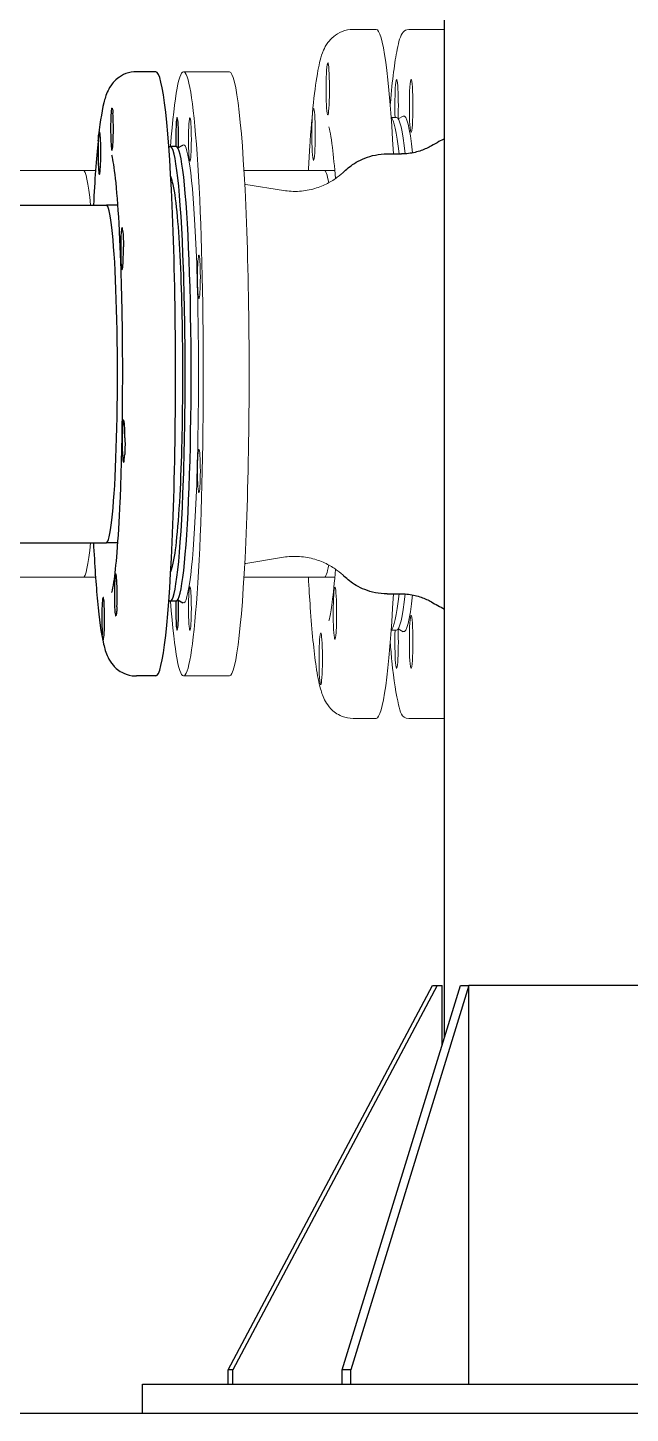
# Model space of a CAD drawing. Header units: millimetres. Extents: x 0 to 100323, y 0 to 59400.
# Drawn here: x 61536 to 62159, y 45945 to 47378 of the extents above; entities that cross this region are included whole.
import ezdxf

# ---------------------------------------------------------------- set-up
doc = ezdxf.new("R2010")
doc.units = ezdxf.units.MM
doc.header["$LTSCALE"] = 100
doc.layers.add('P_Biomass (BM)', color=150, linetype='Continuous', lineweight=18, true_color=0x007fff)
doc.layers.add('Visible', color=7, linetype='Continuous', lineweight=25)

msp = doc.modelspace()

# ---------------------------------------------------------------- linework, layer by layer
at = {"layer": 'P_Biomass (BM)'}
for p, q in [((61896.2, 47376.7), (61872.5, 47376.7)), ((61929.9, 47376.7), (61967, 47376.7)), ((61697, 47333), (61744.4, 47333)), ((61917.4, 47285.5), (61911.7, 47285.5)), ((61919.1, 47284.1), (61924.2, 47287.1)), ((61442.3, 47230.8), (61593.1, 47230.8)), ((61593.1, 47230.8), (61606, 47230.8)), ((61759.5, 47230.8), (61842.5, 47230.8)), ((61853.4, 47230.8), (61842.5, 47230.8)), ((61800.3, 47210.2), (61761.3, 47216.5)), ((61800.3, 46830.8), (61761.3, 46824.4)), ((61442.3, 46810.1), (61593.1, 46810.1)), ((61593.1, 46810.1), (61606, 46810.1)), ((61759.5, 46810.1), (61842.5, 46810.1)), ((61853.4, 46810.1), (61842.5, 46810.1)), ((61917.4, 46755.5), (61911.7, 46755.5)), ((61919.1, 46756.8), (61924.2, 46753.8)), ((61697, 46708), (61744.4, 46708)), ((61896.2, 46664.2), (61872.5, 46664.2)), ((61929.9, 46664.2), (61967, 46664.2))]:
    msp.add_line(p, q, dxfattribs=at)
for centre, major_axis, start_param, end_param in [((61896.2, 47020.5), (0, 356.3), 5.405062, 6.283185), ((61697, 47020.5), (0, -312.5), 5.56348, 10.144483), ((61744.4, 47020.5), (0, -312.5), 0, 3.141593), ((61846.2, 47315.3), (0, -26.9), 3.181888, 9.014097), ((61917.4, 47297.6), (0, 27.5), 4.210615, 8.312168), ((61831.5, 47268), (0, 26.9), 0.825694, 6.657903), ((61911.1, 47020.5), (0, 265), 5.744708, 6.247458), ((61917.4, 47020.5), (0, 265), 5.745502, 6.283185), ((61924.9, 47020.5), (0, 266.8), 5.740852, 6.321042), ((61697, 47020.5), (0, 236.8), 3.103736, 6.321042), ((61593.1, 47020.5), (0, 210.4), 5.691614, 6.283185), ((61593.1, 47020.5), (0, 210.4), 5.691614, 6.283185), ((61842.5, 47020.5), (0, 210.4), 5.933756, 6.283185), ((61842.5, 47020.5), (0, 210.4), 5.933872, 6.283802), ((61593.1, 47020.5), (0, -210.4), 0, 0.591571), ((61593.1, 47020.5), (0, -210.4), 0, 0.591571), ((61842.5, 47020.5), (0, -210.4), 0, 0.34943), ((61842.5, 47020.5), (0, -210.4), 6.282568, 6.632498), ((61853.6, 46772.9), (0, -26.9), 0.825694, 6.657903), ((61896.2, 47020.5), (0, -356.3), 0, 0.878123), ((61911.1, 47020.5), (0, -265), 0.035727, 0.538477), ((61917.4, 47020.5), (0, -265), 0, 0.537683), ((61924.9, 47020.5), (0, -266.8), 6.245328, 6.825519), ((61838.9, 46725.6), (0, 26.9), 3.181888, 9.014097), ((61917.4, 46743.3), (0, -27.5), 4.254203, 8.355756)]:
    msp.add_ellipse(centre, major_axis=major_axis, ratio=0.065414, start_param=start_param, end_param=end_param, dxfattribs=at)
for centre, major_axis in [((61932.4, 47297.6), (0, 27.5)), ((61703.6, 47263), (0, 22.5)), ((61712.9, 47120.9), (0, -22.5)), ((61712.9, 46920), (0, -22.5)), ((61703.6, 46777.9), (0, -22.5)), ((61932.4, 46743.3), (0, -27.5))]:
    msp.add_ellipse(centre, major_axis=major_axis, ratio=0.065414, dxfattribs=at)
for points, knots in [([(61872.5, 47376.7), (61868.4, 47376.7), (61864.4, 47375.9), (61857.5, 47373.2), (61854.6, 47371.3), (61849.6, 47367.2), (61847.8, 47365.1), (61844.1, 47360.1), (61842.9, 47357.5), (61838.7, 47348), (61837.5, 47342), (61832.6, 47316), (61829.9, 47289.6), (61827.1, 47247.5), (61826.6, 47239.3), (61826.1, 47230.8)], [3.7194843, 3.7194843, 3.7194843, 3.7194843, 3.7447779, 3.7447779, 3.7726687, 3.7726687, 3.8082945, 3.8082945, 3.8670574, 3.8670574, 4.0525203, 4.0525203, 4.4955682, 4.4955682, 4.5960073, 4.5960073, 4.5960073, 4.5960073]), ([(61929.9, 47376.7), (61927.3, 47376.7), (61925.4, 47375.2), (61920.9, 47369.9), (61919.7, 47364.5), (61915.4, 47343.3), (61913, 47324.6), (61910.9, 47299.8), (61910.8, 47299), (61910.8, 47298.2)], [4.712389, 4.712389, 4.712389, 4.712389, 4.7891016, 4.7891016, 5.0239375, 5.0239375, 5.3621125, 5.3621125, 5.3731517, 5.3731517, 5.3731517, 5.3731517]), ([(61846.1, 47342.2), (61846.1, 47342.2), (61846.2, 47342.2), (61846.4, 47342.1), (61846.5, 47341.7), (61846.7, 47340.7), (61846.8, 47340.3), (61846.9, 47340)], [-2.1952792, -2.1952792, -2.1952792, -2.1952792, -2.0993492, -2.0993492, -1.8229843, -1.8229843, -1.7097702, -1.7097702, -1.7097702, -1.7097702]), ([(61830.2, 47286.2), (61830.2, 47286.8), (61830.2, 47287.4), (61830.4, 47289.5), (61830.5, 47290.8), (61830.7, 47292.3), (61830.8, 47292.7), (61830.8, 47293)], [-2.1952792, -2.1952792, -2.1952792, -2.1952792, -2.0993492, -2.0993492, -1.8229843, -1.8229843, -1.7097702, -1.7097702, -1.7097702, -1.7097702]), ([(61854.1, 47222.4), (61853.2, 47234.9), (61852.1, 47245.8), (61849.7, 47265.9), (61847.9, 47274.2), (61847.4, 47275.9), (61847.4, 47276), (61847.4, 47276)], [3.0061281, 3.0061281, 3.0061281, 3.0061281, 3.2247847, 3.2247847, 3.5112062, 3.5112062, 3.5357341, 3.5357341, 3.5357341, 3.5357341]), ([(61863.3, 47229.9), (61861.3, 47228), (61858.9, 47225.9), (61853.2, 47221.6), (61849.9, 47219.5), (61842.1, 47215.5), (61837.7, 47213.6), (61827.8, 47210.7), (61822.4, 47209.7), (61811.3, 47209), (61805.6, 47209.3), (61800.3, 47210.2)], [4.64882953, 4.64882953, 4.64882953, 4.64882953, 4.66366365, 4.66366365, 4.67849777, 4.67849777, 4.69333188, 4.69333188, 4.708166, 4.708166, 4.72300012, 4.72300012, 4.72300012, 4.72300012]), ([(61800.3, 46830.8), (61805.6, 46831.6), (61811.3, 46831.9), (61822.4, 46831.2), (61827.8, 46830.2), (61837.7, 46827.3), (61842.1, 46825.5), (61849.9, 46821.4), (61853.2, 46819.3), (61858.9, 46815), (61861.3, 46813), (61863.3, 46811)], [1.56018519, 1.56018519, 1.56018519, 1.56018519, 1.5750193, 1.5750193, 1.58985342, 1.58985342, 1.60468754, 1.60468754, 1.61952166, 1.61952166, 1.63435578, 1.63435578, 1.63435578, 1.63435578]), ([(61847.4, 46765), (61847.4, 46765), (61847.7, 46765.9), (61848.8, 46770.8), (61849.8, 46776.7), (61852, 46793.3), (61853.1, 46804.9), (61854.1, 46818.6)], [0.761642, 0.761642, 0.761642, 0.761642, 0.8554107, 0.8554107, 1.054059, 1.054059, 1.2912479, 1.2912479, 1.2912479, 1.2912479]), ([(61826.1, 46810.1), (61826.7, 46799.1), (61827.4, 46788.6), (61829.8, 46754), (61831.8, 46733.5), (61835.5, 46708.7), (61836.9, 46701.3), (61839.9, 46690.5), (61841, 46686.7), (61845.2, 46679.4), (61846.7, 46676.9), (61852, 46671.5), (61855.6, 46668.4), (61864.5, 46665), (61868.5, 46664.2), (61872.5, 46664.2)], [5.984554, 5.984554, 5.984554, 5.984554, 6.1147775, 6.1147775, 6.4441993, 6.4441993, 6.6325697, 6.6325697, 6.7468234, 6.7468234, 6.7936296, 6.7936296, 6.8359992, 6.8359992, 6.861077, 6.861077, 6.861077, 6.861077]), ([(61854.9, 46754.7), (61854.9, 46754.1), (61854.8, 46753.5), (61854.7, 46751.4), (61854.6, 46750.1), (61854.4, 46748.6), (61854.3, 46748.2), (61854.3, 46747.9)], [-2.1952792, -2.1952792, -2.1952792, -2.1952792, -2.0993492, -2.0993492, -1.8229843, -1.8229843, -1.7097702, -1.7097702, -1.7097702, -1.7097702]), ([(61910.8, 46742.7), (61911.3, 46736), (61911.9, 46729.6), (61914.6, 46703.2), (61916.9, 46688), (61921.4, 46671), (61921.8, 46664.2), (61929.9, 46664.2)], [7.1932189, 7.1932189, 7.1932189, 7.1932189, 7.2868919, 7.2868919, 7.6100808, 7.6100808, 7.8539816, 7.8539816, 7.8539816, 7.8539816]), ([(61839, 46698.7), (61838.9, 46698.7), (61838.9, 46698.7), (61838.7, 46698.9), (61838.5, 46699.3), (61838.3, 46700.2), (61838.3, 46700.6), (61838.2, 46700.9)], [-2.1952792, -2.1952792, -2.1952792, -2.1952792, -2.0993492, -2.0993492, -1.8229843, -1.8229843, -1.7097702, -1.7097702, -1.7097702, -1.7097702])]:
    msp.add_open_spline(points, degree=3, knots=knots, dxfattribs=at)
for points in [[(61760.3, 47216.7), (61760.6, 47216.6), (61761, 47216.5), (61761.3, 47216.5)], [(61761.3, 46824.4), (61761, 46824.4), (61760.6, 46824.3), (61760.3, 46824.3)]]:
    msp.add_open_spline(points, degree=3, dxfattribs=at)
at = {"layer": 'Visible'}
for p, q in [((61967, 46334.8), (61967, 50975.5)), ((61668.3, 47333), (61648.4, 47333)), ((61689.5, 47255.5), (61683.3, 47255.5)), ((61691.2, 47254.1), (61696.4, 47257.1)), ((61907.6, 47248), (61922.6, 47248)), ((61492.5, 47195.1), (61617.2, 47195.1)), ((61629.1, 47195.1), (61617.2, 47195.1)), ((61492.5, 46845.8), (61617.2, 46845.8)), ((61629.1, 46845.8), (61617.2, 46845.8)), ((61907.6, 46793), (61922.6, 46793)), ((61689.5, 46785.5), (61683.3, 46785.5)), ((61691.2, 46786.8), (61696.4, 46783.8)), ((61668.3, 46708), (61648.4, 46708)), ((61743, 45990.5), (61954.5, 46388)), ((61959.5, 46388), (61748, 45990.5)), ((61861.2, 45990.5), (61983.4, 46388)), ((61992, 46388), (61869.9, 45990.5)), ((61954.5, 46388), (61959.5, 46388)), ((61959.5, 46388), (61964.5, 46388)), ((61964.5, 46326.6), (61964.5, 46388)), ((61983.4, 46388), (61992, 46388)), ((61992, 45975.5), (61992, 46388)), ((62317, 46388), (61992, 46388)), ((61748, 45990.5), (61743, 45990.5)), ((61743, 45975.5), (61743, 45990.5)), ((61748, 45975.5), (61748, 45990.5)), ((61869.9, 45990.5), (61861.2, 45990.5)), ((61861.2, 45975.5), (61861.2, 45990.5)), ((61869.9, 45975.5), (61869.9, 45990.5)), ((61654.5, 45975.5), (62654.5, 45975.5)), ((61654.5, 45945.5), (61654.5, 45975.5)), ((58595.3, 45945.5), (65658, 45945.5)), ((58595.3, 45945.5), (70829.4, 45945.5))]:
    msp.add_line(p, q, dxfattribs=at)
for centre, major_axis, start_param, end_param in [((61668.3, 47020.5), (0, -312.5), 0, 3.141593), ((61623, 47273.5), (0, -21.9), 3.306046, 8.721983), ((61690.4, 47263), (0, 22.5), 4.32333, 8.194685), ((61610, 47248.8), (0, 21.9), 0.949851, 6.365788), ((61683.3, 47020.5), (0, -235), 6.190757, 9.517206), ((61689.5, 47020.5), (0, -235), 0, 3.141593), ((61617.2, 47020.5), (0, -174.6), 0, 3.141593), ((61617.2, 47020.5), (0, -174.6), 0, 3.141593), ((61633.4, 47150), (0, -21.9), 2.520647, 7.936584), ((61635, 46950.7), (0, -21.9), 1.735249, 7.151186), ((61626.9, 46792.2), (0, -21.9), 0.949851, 6.365788), ((61613.9, 46767.4), (0, 21.9), 3.306046, 8.721983), ((61690.4, 46777.9), (0, -22.5), 4.371686, 8.243041)]:
    msp.add_ellipse(centre, major_axis=major_axis, ratio=0.065414, start_param=start_param, end_param=end_param, dxfattribs=at)
for points, knots in [([(61648.4, 47333), (61644.5, 47333), (61640.7, 47332.2), (61633.9, 47329.7), (61631.1, 47327.9), (61626.2, 47324.1), (61624.4, 47322.1), (61621, 47317.6), (61619.8, 47315.4), (61616.6, 47308.6), (61615.6, 47305), (61612, 47290.5), (61610.2, 47277.8), (61606.7, 47243), (61605.1, 47220.7), (61603.8, 47195.1)], [0.6618703, 0.6618703, 0.6618703, 0.6618703, 0.6861837, 0.6861837, 0.7129265, 0.7129265, 0.7463542, 0.7463542, 0.7966965, 0.7966965, 0.9192943, 0.9192943, 1.2334536, 1.2334536, 1.5731155, 1.5731155, 1.5731155, 1.5731155]), ([(61622.8, 47295.1), (61622.8, 47295.1), (61622.8, 47295.1), (61622.9, 47295.5), (61623.1, 47295.5), (61623.5, 47294.6), (61623.6, 47293.9), (61623.8, 47292.1), (61623.8, 47291.2), (61623.9, 47290.2)], [-2.3553859, -2.3553859, -2.3553859, -2.3553859, -2.3490312, -2.3490312, -2.0439715, -2.0439715, -1.7543596, -1.7543596, -1.56067, -1.56067, -1.56067, -1.56067]), ([(61608.8, 47261.5), (61608.8, 47261.5), (61608.8, 47261.6), (61608.9, 47263.6), (61609, 47265.3), (61609.3, 47268), (61609.5, 47269), (61609.7, 47270.1), (61609.7, 47270.4), (61609.8, 47270.6)], [-2.3553852, -2.3553852, -2.3553852, -2.3553852, -2.3488819, -2.3488819, -2.0438878, -2.0438878, -1.7543331, -1.7543331, -1.56067, -1.56067, -1.56067, -1.56067]), ([(61967, 47263.7), (61965, 47262.7), (61963.1, 47261.7), (61958.5, 47259.2), (61955.9, 47257.7), (61953.4, 47256.2)], [1.604011577, 1.604011577, 1.604011577, 1.604011577, 1.606042896, 1.606042896, 1.60889171, 1.60889171, 1.60889171, 1.60889171]), ([(61863.3, 47229.9), (61864.8, 47231.4), (61866.6, 47233), (61870.7, 47236.2), (61873, 47237.8), (61878.3, 47240.9), (61881.3, 47242.4), (61888, 47245), (61891.6, 47246), (61899.4, 47247.6), (61903.5, 47248), (61907.6, 47248)], [4.64882953, 4.64882953, 4.64882953, 4.64882953, 4.66154142, 4.66154142, 4.67425331, 4.67425331, 4.6869652, 4.6869652, 4.69967709, 4.69967709, 4.71238898, 4.71238898, 4.71238898, 4.71238898]), ([(61953.4, 47256.2), (61951.8, 47255.4), (61950.2, 47254.5), (61946.7, 47252.9), (61944.8, 47252.1), (61940.8, 47250.7), (61938.7, 47250.1), (61934.3, 47249), (61932, 47248.6), (61927.4, 47248.1), (61925, 47248), (61922.6, 47248)], [4.6742936, 4.6742936, 4.6742936, 4.6742936, 4.68191267, 4.68191267, 4.68953175, 4.68953175, 4.69715083, 4.69715083, 4.7047699, 4.7047699, 4.71238898, 4.71238898, 4.71238898, 4.71238898]), ([(61622.9, 46794.4), (61622.9, 46794.4), (61623, 46794.8), (61623.6, 46797), (61624.3, 46800.5), (61626.1, 46812.7), (61627.3, 46823.2), (61629.5, 46850.6), (61630.6, 46868.5), (61632.4, 46909), (61633, 46931.8), (61633.9, 46980), (61634.1, 47005.3), (61634, 47055.5), (61633.7, 47080.5), (61632.5, 47127.5), (61631.7, 47149.5), (61629.7, 47188.1), (61628.5, 47204.8), (61625.9, 47230.3), (61624.5, 47239.7), (61623.2, 47245.6), (61622.9, 47246.5), (61622.9, 47246.5)], [3.995599, 3.995599, 3.995599, 3.995599, 4.052698, 4.052698, 4.218702, 4.218702, 4.481039, 4.481039, 4.784962, 4.784962, 5.099107, 5.099107, 5.415975, 5.415975, 5.733358, 5.733358, 6.049805, 6.049805, 6.36233, 6.36233, 6.658065, 6.658065, 6.75292, 6.75292, 6.75292, 6.75292]), ([(61683.8, 46816.2), (61684.1, 46816.9), (61684.3, 46817.6), (61687.4, 46827), (61688.4, 46835.1), (61691.1, 46859.7), (61692.4, 46875.8), (61694.3, 46911.8), (61695, 46931.1), (61696, 46971.9), (61696.2, 46993.3), (61696.3, 47036.3), (61696.1, 47057.8), (61695.3, 47099), (61694.7, 47118.6), (61693, 47154.1), (61692, 47169.9), (61689.5, 47196.9), (61688.2, 47207.5), (61685.6, 47219.1), (61684.9, 47221.7), (61683.8, 47224.7)], [3.975313, 3.975313, 3.975313, 3.975313, 4.001961, 4.001961, 4.331698, 4.331698, 4.693466, 4.693466, 5.022112, 5.022112, 5.346035, 5.346035, 5.668943, 5.668943, 5.992532, 5.992532, 6.319697, 6.319697, 6.664258, 6.664258, 6.773206, 6.773206, 6.773206, 6.773206]), ([(61634.2, 47167.8), (61634.2, 47167.8), (61634.2, 47167.8), (61634.3, 47166.3), (61634.5, 47164.6), (61634.7, 47160.7), (61634.7, 47158.6), (61634.8, 47154.9), (61634.8, 47153.4), (61634.8, 47151.8)], [-2.3553852, -2.3553852, -2.3553852, -2.3553852, -2.3488819, -2.3488819, -2.0438878, -2.0438878, -1.7543331, -1.7543331, -1.56067, -1.56067, -1.56067, -1.56067]), ([(61636.4, 46954.2), (61636.4, 46954.2), (61636.4, 46954.1), (61636.4, 46951.7), (61636.5, 46949.2), (61636.4, 46944.6), (61636.4, 46942.4), (61636.2, 46939), (61636.1, 46937.7), (61636.1, 46936.5)], [-2.3553859, -2.3553859, -2.3553859, -2.3553859, -2.3490312, -2.3490312, -2.0439715, -2.0439715, -1.7543596, -1.7543596, -1.56067, -1.56067, -1.56067, -1.56067]), ([(61603.8, 46845.8), (61605, 46822.8), (61606.4, 46802.4), (61609.8, 46766.5), (61611.6, 46752.2), (61615.4, 46736.4), (61616.4, 46732.5), (61620.1, 46724.9), (61621.5, 46722.2), (61626.7, 46716.4), (61629.9, 46713.3), (61638.5, 46709.3), (61642.7, 46708.2), (61647.6, 46708), (61648, 46708), (61648.4, 46708)], [2.8922178, 2.8922178, 2.8922178, 2.8922178, 3.1975995, 3.1975995, 3.537975, 3.537975, 3.670719, 3.670719, 3.7295696, 3.7295696, 3.772917, 3.772917, 3.8009111, 3.8009111, 3.803463, 3.803463, 3.803463, 3.803463]), ([(61907.6, 46793), (61903.5, 46793), (61899.4, 46793.4), (61891.6, 46794.9), (61888, 46796), (61881.3, 46798.6), (61878.3, 46800), (61873, 46803.1), (61870.7, 46804.8), (61866.6, 46807.9), (61864.8, 46809.5), (61863.3, 46811)], [1.57079633, 1.57079633, 1.57079633, 1.57079633, 1.58350822, 1.58350822, 1.59622011, 1.59622011, 1.608932, 1.608932, 1.62164389, 1.62164389, 1.63435578, 1.63435578, 1.63435578, 1.63435578]), ([(61922.6, 46793), (61925, 46793), (61927.4, 46792.8), (61932, 46792.3), (61934.3, 46791.9), (61938.7, 46790.9), (61940.8, 46790.2), (61944.8, 46788.8), (61946.7, 46788.1), (61950.2, 46786.4), (61951.8, 46785.6), (61953.4, 46784.7)], [1.57079633, 1.57079633, 1.57079633, 1.57079633, 1.5784154, 1.5784154, 1.58603448, 1.58603448, 1.59365356, 1.59365356, 1.60127263, 1.60127263, 1.60889171, 1.60889171, 1.60889171, 1.60889171]), ([(61628.1, 46779.4), (61628.1, 46779.4), (61628.1, 46779.4), (61628, 46777.3), (61627.9, 46775.6), (61627.7, 46772.9), (61627.5, 46771.9), (61627.2, 46770.8), (61627.1, 46770.5), (61627, 46770.4)], [-2.3553852, -2.3553852, -2.3553852, -2.3553852, -2.3488819, -2.3488819, -2.0438878, -2.0438878, -1.7543331, -1.7543331, -1.56067, -1.56067, -1.56067, -1.56067]), ([(61614.1, 46745.8), (61614.1, 46745.8), (61614.1, 46745.8), (61613.9, 46745.4), (61613.8, 46745.4), (61613.5, 46746.3), (61613.4, 46747), (61613.1, 46748.9), (61613, 46749.7), (61612.9, 46750.7)], [-2.3553859, -2.3553859, -2.3553859, -2.3553859, -2.3490312, -2.3490312, -2.0439715, -2.0439715, -1.7543596, -1.7543596, -1.56067, -1.56067, -1.56067, -1.56067])]:
    msp.add_open_spline(points, degree=3, knots=knots, dxfattribs=at)
msp.add_open_spline([(61953.4, 46784.7), (61957.7, 46782.1), (61962.3, 46779.7), (61967, 46777.2)], degree=3, dxfattribs=at)

doc.saveas('drawing.dxf')
